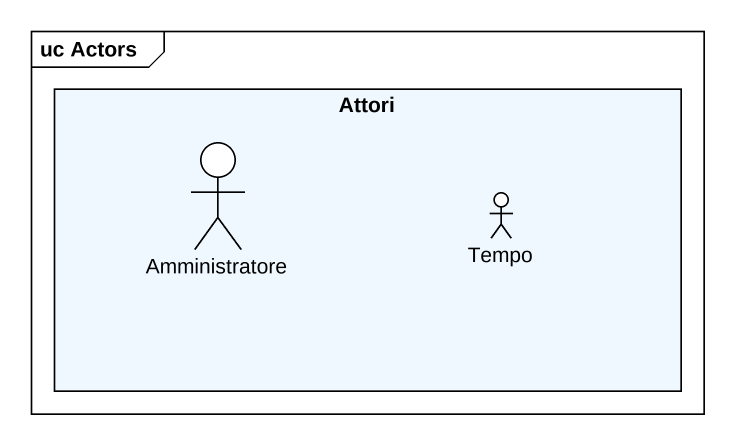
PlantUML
@startuml
mainframe uc Actors
rectangle Attori #F0F8FF {
  actor Amministratore
  actor Tempo
}
@enduml
